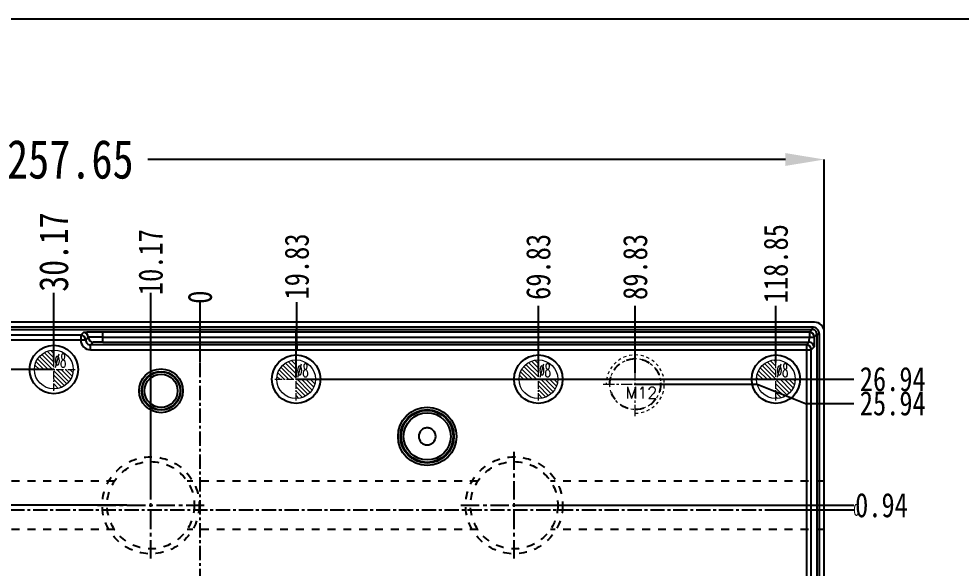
# Model space of a CAD drawing. Header units: millimetres. Extents: x 1803 to 4269, y -6912 to 1836.
# Drawn here: x 2787.4 to 2981.9, y -2653.3 to -2540.1 of the extents above; entities that cross this region are included whole.
import ezdxf
from ezdxf.enums import TextEntityAlignment as Align

# ---------------------------------------------------------------- set-up
doc = ezdxf.new("R2010")
doc.units = ezdxf.units.MM
doc.header["$LTSCALE"] = 16.335
doc.header["$PDMODE"] = 3
doc.header["$PDSIZE"] = 0.3125
doc.linetypes.add('CENTER', pattern=[0.6, 0.375, -0.075, 0.075, -0.075])
doc.linetypes.add('HIDDEN', pattern=[0.2, 0.1, -0.1])
doc.layers.get('0').update_dxf_attribs({"linetype": 'CONTINUOUS'})
doc.layers.get('Defpoints').update_dxf_attribs({"linetype": 'CONTINUOUS'})
for name, color, linetype in [('CENTER', 1, 'CENTER'), ('DEFAULT_2', 8, 'HIDDEN'), ('DIM', 3, 'CONTINUOUS')]:
    doc.layers.add(name, color=color, linetype=linetype)
doc.layers.add('epin', color=13, linetype='CONTINUOUS', lineweight=9)
doc.layers.add('screw', color=33, linetype='CONTINUOUS', lineweight=13)
doc.styles.get("Standard").update_dxf_attribs({"font": 'txt', "width": 0.8})
doc.styles.add('TXT', font='txt.shx', dxfattribs={"bigfont": 'gbcbig.shx'})
doc.styles.add('TXT05', font='txt.shx', dxfattribs={"width": 0.5, "bigfont": 'gbcbig.shx'})
doc.dimstyles.new('11', dxfattribs={"dimtxt": 8, "dimasz": 8, "dimexe": 0, "dimexo": 0, "dimgap": 0, "dimtad": 0, "dimdsep": 46, "dimtxsty": 'Standard', "dimcen": 0, "dimclrd": 4, "dimclre": 4, "dimclrt": 6, "dimazin": 0, "dimtp": 0.01, "dimtm": 0.01, "dimtfac": 1, "dimtofl": 0, "dimtmove": 0, "dimatfit": 3, "dimfxl": 0, "dimtolj": 1, "dimarcsym": 0})

# ---------------------------------------------------------------- blocks, each defined once
blk = doc.blocks.new('screw_m12_g')
at = {"layer": 'screw', "color": 1, "linetype": 'CENTER', "ltscale": 0.373186}
for p, q in [((0, -6.6), (0, 6.6)), ((-6.6, 0), (6.6, 0))]:
    blk.add_line(p, q, dxfattribs=at)
at = {"layer": 'screw', "color": 33, "linetype": 'HIDDEN', "ltscale": 0.373186}
blk.add_circle((0, 0), 5.25, dxfattribs=at)
at = {"layer": 'screw', "color": 92, "linetype": 'HIDDEN', "ltscale": 0.373186}
blk.add_arc((0, 0), 6, 270, 180, dxfattribs=at)
at = {"layer": 'screw', "color": 6, "style": 'TXT'}
blk.add_text('M12', height=2.4, dxfattribs=at).set_placement((-2.04, -3))
blk = doc.blocks.new('epin_ejp_8')
at = {"layer": 'epin'}
h = blk.add_hatch(dxfattribs=at)
h.set_pattern_fill('_ANSI31', color=123, scale=0.2, angle=90, style=0)
h.set_pattern_definition([(135, (-2636.1445, 786.8366), (-0.4490128, -0.4490128), [])])
h.paths.add_polyline_path([(0, 4, 0.414214), (-4, 0), (0, 0)])
h.paths.add_polyline_path([(4, 0), (0, 0), (0, -4, 0.414214)])
at = {"layer": 'epin', "color": 1, "linetype": 'CENTER', "ltscale": 0.248791}
for p, q in [((0, -4.4), (0, 4.4)), ((-4.4, 0), (4.4, 0))]:
    blk.add_line(p, q, dxfattribs=at)
at = {"layer": 'epin'}
blk.add_circle((0, 0), 4, dxfattribs=at)
at = {"layer": 'epin', "color": 6, "style": 'TXT05', "width": 0.5}
blk.add_text('%%c8', height=2.8, dxfattribs=at).set_placement((1.33, 1.8), align=Align.MIDDLE)
blk = doc.blocks.new('*D308')
at = {"color": 4, "lineweight": -2}
for p, q in [((2696.02, -2605.77), (2696.02, -2569.05)), ((2704.02, -2569.05), (2782.08, -2569.05)), ((2945.66, -2569.05), (2814.08, -2569.05)), ((2953.66, -2607.14), (2953.66, -2569.05))]:
    blk.add_line(p, q, dxfattribs=at)
at = {"color": 4}
for points in [[(2704.02, -2567.72), (2704.02, -2570.38), (2696.02, -2569.05)], [(2945.66, -2567.72), (2945.66, -2570.38), (2953.66, -2569.05)]]:
    blk.add_solid(points, dxfattribs=at)
at = {"layer": 'Defpoints', "color": 0}
for p in [(2696.02, -2569.05), (2696.02, -2605.77), (2953.66, -2607.14)]:
    blk.add_point(p, dxfattribs=at)
at = {"color": 6, "insert": (2798.08, -2569.05), "char_height": 8, "attachment_point": 5}
blk.add_mtext('\\A1;257.65', dxfattribs=at)
blk = doc.blocks.new('*D310')
at = {"layer": 'Defpoints', "color": 0}
for p in [(2824.84, -2641.29), (2941.64, -2641.29), (2959.81, -2641.29)]:
    blk.add_point(p, dxfattribs=at)
at = {"layer": 'DIM', "color": 4, "lineweight": -2}
blk.add_line((2941.64, -2641.29), (2959.81, -2641.29), dxfattribs=at)
at = {"layer": 'DIM', "color": 6, "insert": (2960.31, -2641.29), "char_height": 2.5, "attachment_point": 5}
blk.add_mtext('\\A1;0', dxfattribs=at)
blk = doc.blocks.new('*D311')
at = {"color": 4, "lineweight": -2}
blk.add_line((2844.67, -2614.35), (2959.81, -2614.35), dxfattribs=at)
at = {"layer": 'Defpoints', "color": 0}
for p in [(2844.67, -2614.35), (2959.81, -2614.35), (2824.84, -2641.29)]:
    blk.add_point(p, dxfattribs=at)
at = {"color": 6, "insert": (2967.81, -2614.35), "char_height": 5, "attachment_point": 5}
blk.add_mtext('\\A1;26.94', dxfattribs=at)
blk = doc.blocks.new('*D312')
at = {"color": 4, "lineweight": -2}
for p, q in [((2914.67, -2615.35), (2939.81, -2615.35)), ((2939.81, -2615.35), (2949.81, -2619.35)), ((2949.81, -2619.35), (2959.81, -2619.35))]:
    blk.add_line(p, q, dxfattribs=at)
at = {"layer": 'Defpoints', "color": 0}
for p in [(2914.67, -2615.35), (2959.81, -2619.35), (2824.84, -2641.29)]:
    blk.add_point(p, dxfattribs=at)
at = {"color": 6, "insert": (2967.81, -2619.35), "char_height": 5, "attachment_point": 5}
blk.add_mtext('\\A1;25.94', dxfattribs=at)
blk = doc.blocks.new('*D313')
at = {"color": 4, "lineweight": -2}
blk.add_line((2889.67, -2640.35), (2959.81, -2640.35), dxfattribs=at)
at = {"layer": 'Defpoints', "color": 0}
for p in [(2889.67, -2640.35), (2959.81, -2640.35), (2824.84, -2641.29)]:
    blk.add_point(p, dxfattribs=at)
at = {"color": 6, "insert": (2965.48, -2640.35), "char_height": 5, "attachment_point": 5}
blk.add_mtext('\\A1;0.94', dxfattribs=at)
blk = doc.blocks.new('*D314')
at = {"color": 4, "lineweight": -2}
blk.add_line((2914.67, -2665.35), (2959.81, -2665.35), dxfattribs=at)
at = {"layer": 'Defpoints', "color": 0}
for p in [(2824.84, -2641.29), (2914.67, -2665.35), (2959.81, -2665.35)]:
    blk.add_point(p, dxfattribs=at)
at = {"color": 6, "insert": (2967.48, -2665.35), "char_height": 5, "attachment_point": 5}
blk.add_mtext('\\A1;24.06', dxfattribs=at)
blk = doc.blocks.new('*D315')
at = {"color": 4, "lineweight": -2}
blk.add_line((2836.15, -2670.85), (2959.81, -2670.85), dxfattribs=at)
at = {"layer": 'Defpoints', "color": 0}
for p in [(2824.84, -2641.29), (2836.15, -2670.85), (2959.81, -2670.85)]:
    blk.add_point(p, dxfattribs=at)
at = {"color": 6, "insert": (2967.81, -2670.85), "char_height": 5, "attachment_point": 5}
blk.add_mtext('\\A1;29.56', dxfattribs=at)
blk = doc.blocks.new('*D316')
at = {"color": 4, "lineweight": -2}
blk.add_line((2824.84, -2610.86), (2824.84, -2598.44), dxfattribs=at)
at = {"layer": 'Defpoints', "color": 0}
for p in [(2824.84, -2598.44), (2824.84, -2610.86), (2824.84, -2641.29)]:
    blk.add_point(p, dxfattribs=at)
at = {"color": 6, "insert": (2824.84, -2597.44), "char_height": 5, "attachment_point": 5, "rotation": 90}
blk.add_mtext('\\A1;0', dxfattribs=at)
blk = doc.blocks.new('*D317')
at = {"color": 4, "lineweight": -2}
for p, q in [((2844.83, -2608.44), (2844.83, -2598.44)), ((2844.67, -2613.95), (2844.67, -2603.95)), ((2844.67, -2603.95), (2844.83, -2608.44))]:
    blk.add_line(p, q, dxfattribs=at)
at = {"layer": 'Defpoints', "color": 0}
for p in [(2844.83, -2598.44), (2844.67, -2613.95), (2824.84, -2641.29)]:
    blk.add_point(p, dxfattribs=at)
at = {"color": 6, "insert": (2844.83, -2591.11), "char_height": 5, "attachment_point": 5, "rotation": 90}
blk.add_mtext('\\A1;19.83', dxfattribs=at)
blk = doc.blocks.new('*D318')
at = {"color": 4, "lineweight": -2}
blk.add_line((2894.67, -2612.25), (2894.67, -2599.2), dxfattribs=at)
at = {"layer": 'Defpoints', "color": 0}
for p in [(2894.67, -2599.2), (2894.67, -2612.25), (2824.84, -2641.29)]:
    blk.add_point(p, dxfattribs=at)
at = {"color": 6, "insert": (2894.67, -2591.2), "char_height": 5, "attachment_point": 5, "rotation": 90}
blk.add_mtext('\\A1;69.83', dxfattribs=at)
blk = doc.blocks.new('*D319')
at = {"color": 4, "lineweight": -2}
blk.add_line((2914.67, -2613.05), (2914.67, -2599.2), dxfattribs=at)
at = {"layer": 'Defpoints', "color": 0}
for p in [(2914.67, -2599.2), (2914.67, -2613.05), (2824.84, -2641.29)]:
    blk.add_point(p, dxfattribs=at)
at = {"color": 6, "insert": (2914.67, -2591.2), "char_height": 5, "attachment_point": 5, "rotation": 90}
blk.add_mtext('\\A1;89.83', dxfattribs=at)
blk = doc.blocks.new('*D320')
at = {"color": 4, "lineweight": -2}
blk.add_line((2943.69, -2610.93), (2943.69, -2599.2), dxfattribs=at)
at = {"layer": 'Defpoints', "color": 0}
for p in [(2943.69, -2599.2), (2943.69, -2610.93), (2824.84, -2641.29)]:
    blk.add_point(p, dxfattribs=at)
at = {"color": 6, "insert": (2943.69, -2590.53), "char_height": 5, "attachment_point": 5, "rotation": 90}
blk.add_mtext('\\A1;118.85', dxfattribs=at)
blk = doc.blocks.new('*D321')
at = {"color": 4, "lineweight": -2}
blk.add_line((2824.84, -2674.33), (2824.84, -2686.7), dxfattribs=at)
at = {"layer": 'Defpoints', "color": 0}
for p in [(2824.84, -2641.29), (2824.84, -2674.33), (2824.84, -2686.7)]:
    blk.add_point(p, dxfattribs=at)
at = {"color": 6, "insert": (2824.84, -2687.7), "char_height": 5, "attachment_point": 5, "rotation": 90}
blk.add_mtext('\\A1;0', dxfattribs=at)
blk = doc.blocks.new('*D322')
at = {"color": 4, "lineweight": -2}
blk.add_line((2831.75, -2673.59), (2831.75, -2686.7), dxfattribs=at)
at = {"layer": 'Defpoints', "color": 0}
for p in [(2824.84, -2641.29), (2831.75, -2673.59), (2831.75, -2686.7)]:
    blk.add_point(p, dxfattribs=at)
at = {"color": 6, "insert": (2831.75, -2692.03), "char_height": 5, "attachment_point": 5, "rotation": 90}
blk.add_mtext('\\A1;6.91', dxfattribs=at)
blk = doc.blocks.new('*D323')
at = {"color": 4, "lineweight": -2}
blk.add_line((2868.75, -2673.71), (2868.75, -2686.7), dxfattribs=at)
at = {"layer": 'Defpoints', "color": 0}
for p in [(2824.84, -2641.29), (2868.75, -2673.71), (2868.75, -2686.7)]:
    blk.add_point(p, dxfattribs=at)
at = {"color": 6, "insert": (2868.75, -2694.03), "char_height": 5, "attachment_point": 5, "rotation": 90}
blk.add_mtext('\\A1;43.91', dxfattribs=at)
blk = doc.blocks.new('*D324')
at = {"color": 4, "lineweight": -2}
blk.add_line((2914.67, -2666.7), (2914.67, -2686.7), dxfattribs=at)
at = {"layer": 'Defpoints', "color": 0}
for p in [(2824.84, -2641.29), (2914.67, -2666.7), (2914.67, -2686.7)]:
    blk.add_point(p, dxfattribs=at)
at = {"color": 6, "insert": (2914.67, -2694.7), "char_height": 5, "attachment_point": 5, "rotation": 90}
blk.add_mtext('\\A1;89.83', dxfattribs=at)
blk = doc.blocks.new('*D325')
at = {"color": 4, "lineweight": -2}
blk.add_line((2943.69, -2672.83), (2943.69, -2686.7), dxfattribs=at)
at = {"layer": 'Defpoints', "color": 0}
for p in [(2824.84, -2641.29), (2943.69, -2672.83), (2943.69, -2686.7)]:
    blk.add_point(p, dxfattribs=at)
at = {"color": 6, "insert": (2943.69, -2695.37), "char_height": 5, "attachment_point": 5, "rotation": 90}
blk.add_mtext('\\A1;118.85', dxfattribs=at)
blk = doc.blocks.new('*D326')
at = {"color": 4, "lineweight": -2}
blk.add_line((2792.75, -2672.07), (2792.75, -2686.7), dxfattribs=at)
at = {"layer": 'Defpoints', "color": 0}
for p in [(2824.84, -2641.29), (2792.75, -2672.07), (2792.75, -2686.7)]:
    blk.add_point(p, dxfattribs=at)
at = {"color": 6, "insert": (2792.75, -2694.37), "char_height": 5, "attachment_point": 5, "rotation": 90}
blk.add_mtext('\\A1;32.09', dxfattribs=at)
blk = doc.blocks.new('*D327')
at = {"color": 4, "lineweight": -2}
blk.add_line((2729.67, -2665.35), (2729.67, -2686.7), dxfattribs=at)
at = {"layer": 'Defpoints', "color": 0}
for p in [(2824.84, -2641.29), (2729.67, -2665.35), (2729.67, -2686.7)]:
    blk.add_point(p, dxfattribs=at)
at = {"color": 6, "insert": (2729.67, -2694.03), "char_height": 5, "attachment_point": 5, "rotation": 90}
blk.add_mtext('\\A1;95.17', dxfattribs=at)
blk = doc.blocks.new('*D328')
at = {"color": 4, "lineweight": -2}
blk.add_line((2706.17, -2671.37), (2706.17, -2686.7), dxfattribs=at)
at = {"layer": 'Defpoints', "color": 0}
for p in [(2824.84, -2641.29), (2706.17, -2671.37), (2706.17, -2686.7)]:
    blk.add_point(p, dxfattribs=at)
at = {"color": 6, "insert": (2706.17, -2695.37), "char_height": 5, "attachment_point": 5, "rotation": 90}
blk.add_mtext('\\A1;118.67', dxfattribs=at)
blk = doc.blocks.new('*D329')
at = {"color": 4, "lineweight": -2}
blk.add_line((2709.71, -2641.29), (2689.9, -2641.29), dxfattribs=at)
at = {"layer": 'Defpoints', "color": 0}
for p in [(2689.9, -2641.29), (2709.71, -2641.29), (2824.84, -2641.29)]:
    blk.add_point(p, dxfattribs=at)
at = {"color": 6, "insert": (2688.9, -2641.29), "char_height": 5, "attachment_point": 5}
blk.add_mtext('\\A1;0', dxfattribs=at)
blk = doc.blocks.new('*D330')
at = {"color": 4, "lineweight": -2}
blk.add_line((2729.67, -2665.35), (2689.9, -2665.35), dxfattribs=at)
at = {"layer": 'Defpoints', "color": 0}
for p in [(2824.84, -2641.29), (2689.9, -2665.35), (2729.67, -2665.35)]:
    blk.add_point(p, dxfattribs=at)
at = {"color": 6, "insert": (2682.24, -2665.35), "char_height": 5, "attachment_point": 5}
blk.add_mtext('\\A1;24.06', dxfattribs=at)
blk = doc.blocks.new('*D331')
at = {"color": 4, "lineweight": -2}
blk.add_line((2791.95, -2670.85), (2689.9, -2670.85), dxfattribs=at)
at = {"layer": 'Defpoints', "color": 0}
for p in [(2824.84, -2641.29), (2689.9, -2670.85), (2791.95, -2670.85)]:
    blk.add_point(p, dxfattribs=at)
at = {"color": 6, "insert": (2681.9, -2670.85), "char_height": 5, "attachment_point": 5}
blk.add_mtext('\\A1;29.56', dxfattribs=at)
blk = doc.blocks.new('*D332')
at = {"color": 4, "lineweight": -2}
for p, q in [((2699.9, -2634.59), (2689.9, -2634.59)), ((2709.9, -2640.35), (2699.9, -2634.59)), ((2809.74, -2640.35), (2709.9, -2640.35))]:
    blk.add_line(p, q, dxfattribs=at)
at = {"layer": 'Defpoints', "color": 0}
for p in [(2689.9, -2634.59), (2809.74, -2640.35), (2824.84, -2641.29)]:
    blk.add_point(p, dxfattribs=at)
at = {"color": 6, "insert": (2684.24, -2634.59), "char_height": 5, "attachment_point": 5}
blk.add_mtext('\\A1;0.94', dxfattribs=at)
blk = doc.blocks.new('*D333')
at = {"color": 4, "lineweight": -2}
blk.add_line((2729.67, -2615.35), (2689.9, -2615.35), dxfattribs=at)
at = {"layer": 'Defpoints', "color": 0}
for p in [(2689.9, -2615.35), (2729.67, -2615.35), (2824.84, -2641.29)]:
    blk.add_point(p, dxfattribs=at)
at = {"color": 6, "insert": (2681.9, -2615.35), "char_height": 5, "attachment_point": 5}
blk.add_mtext('\\A1;25.94', dxfattribs=at)
blk = doc.blocks.new('*D334')
at = {"color": 4, "lineweight": -2}
for p, q in [((2699.9, -2607.44), (2689.9, -2607.44)), ((2709.9, -2612.35), (2699.9, -2607.44)), ((2794.67, -2612.35), (2709.9, -2612.35))]:
    blk.add_line(p, q, dxfattribs=at)
at = {"layer": 'Defpoints', "color": 0}
for p in [(2689.9, -2607.44), (2794.67, -2612.35), (2824.84, -2641.29)]:
    blk.add_point(p, dxfattribs=at)
at = {"color": 6, "insert": (2681.9, -2607.44), "char_height": 5, "attachment_point": 5}
blk.add_mtext('\\A1;28.94', dxfattribs=at)
blk = doc.blocks.new('*D335')
at = {"color": 4, "lineweight": -2}
blk.add_line((2706.17, -2609.81), (2706.17, -2596.54), dxfattribs=at)
at = {"layer": 'Defpoints', "color": 0}
for p in [(2706.17, -2596.54), (2706.17, -2609.81), (2824.84, -2641.29)]:
    blk.add_point(p, dxfattribs=at)
at = {"color": 6, "insert": (2706.17, -2587.88), "char_height": 5, "attachment_point": 5, "rotation": 90}
blk.add_mtext('\\A1;118.67', dxfattribs=at)
blk = doc.blocks.new('*D336')
at = {"color": 4, "lineweight": -2}
blk.add_line((2729.67, -2611.66), (2729.67, -2596.54), dxfattribs=at)
at = {"layer": 'Defpoints', "color": 0}
for p in [(2729.67, -2596.54), (2729.67, -2611.66), (2824.84, -2641.29)]:
    blk.add_point(p, dxfattribs=at)
at = {"color": 6, "insert": (2729.67, -2589.21), "char_height": 5, "attachment_point": 5, "rotation": 90}
blk.add_mtext('\\A1;95.17', dxfattribs=at)
blk = doc.blocks.new('*D337')
at = {"color": 4, "lineweight": -2}
blk.add_line((2747.67, -2607.95), (2747.67, -2596.54), dxfattribs=at)
at = {"layer": 'Defpoints', "color": 0}
for p in [(2747.67, -2596.54), (2747.67, -2607.95), (2824.84, -2641.29)]:
    blk.add_point(p, dxfattribs=at)
at = {"color": 6, "insert": (2747.67, -2589.21), "char_height": 5, "attachment_point": 5, "rotation": 90}
blk.add_mtext('\\A1;77.17', dxfattribs=at)
blk = doc.blocks.new('*D338')
at = {"color": 4, "lineweight": -2}
blk.add_line((2739.67, -2635.91), (2739.67, -2596.54), dxfattribs=at)
at = {"layer": 'Defpoints', "color": 0}
for p in [(2739.67, -2596.54), (2739.67, -2635.91), (2824.84, -2641.29)]:
    blk.add_point(p, dxfattribs=at)
at = {"color": 6, "insert": (2739.67, -2589.21), "char_height": 5, "attachment_point": 5, "rotation": 90}
blk.add_mtext('\\A1;85.17', dxfattribs=at)
blk = doc.blocks.new('*D339')
at = {"color": 4, "lineweight": -2}
blk.add_line((2814.67, -2636.08), (2814.67, -2596.54), dxfattribs=at)
at = {"layer": 'Defpoints', "color": 0}
for p in [(2814.67, -2596.54), (2814.67, -2636.08), (2824.84, -2641.29)]:
    blk.add_point(p, dxfattribs=at)
at = {"color": 6, "insert": (2814.67, -2590.21), "char_height": 5, "attachment_point": 5, "rotation": 90}
blk.add_mtext('\\A1;10.17', dxfattribs=at)
blk = doc.blocks.new('*D340')
at = {"color": 4, "lineweight": -2}
blk.add_line((2794.67, -2610.82), (2794.67, -2596.54), dxfattribs=at)
at = {"layer": 'Defpoints', "color": 0}
for p in [(2794.67, -2596.54), (2794.67, -2610.82), (2824.84, -2641.29)]:
    blk.add_point(p, dxfattribs=at)
at = {"color": 6, "insert": (2794.67, -2588.14), "char_height": 6, "attachment_point": 5, "rotation": 90}
blk.add_mtext('\\A1;30.17', dxfattribs=at)

msp = doc.modelspace()

# ---------------------------------------------------------------- linework, layer by layer
at = {"color": 7, "linetype": 'Continuous'}
for p, q in [((2951.664, -2602.59), (2698.018, -2602.59)), ((2951.157, -2603.59), (2698.525, -2603.59)), ((2951.157, -2603.59), (2951.157, -2604.092)), ((2698.525, -2604.092), (2951.157, -2604.092)), ((2800.236, -2605.268), (2699.701, -2605.268)), ((2800.236, -2605.268), (2800.781, -2604.723)), ((2800.236, -2605.268), (2800.236, -2606.273)), ((2801.786, -2605.728), (2801.241, -2606.273)), ((2804.8, -2606.698), (2804.8, -2604.654)), ((2950.595, -2604.654), (2804.8, -2604.654)), ((2804.8, -2605.676), (2950.595, -2605.676)), ((2950.595, -2604.654), (2951.157, -2604.092)), ((2950.595, -2604.654), (2950.595, -2605.676)), ((2952.161, -2605.097), (2951.6, -2605.659)), ((2952.161, -2605.097), (2952.161, -2678.003)), ((2952.161, -2605.097), (2952.664, -2605.097)), ((2952.664, -2678.003), (2952.664, -2605.097)), ((2953.664, -2678.003), (2953.664, -2604.59)), ((2801.241, -2606.273), (2698.696, -2606.273)), ((2802.79, -2606.733), (2802.245, -2607.278)), ((2802.245, -2608.283), (2802.245, -2607.278)), ((2949.981, -2607.278), (2802.245, -2607.278)), ((2804.8, -2606.698), (2950.56, -2606.698)), ((2949.981, -2607.278), (2950.56, -2606.698)), ((2949.981, -2607.278), (2949.981, -2678.165)), ((2951.565, -2607.703), (2950.986, -2608.283)), ((2802.245, -2608.283), (2950.986, -2608.283)), ((2950.986, -2677.16), (2950.986, -2608.283))]:
    msp.add_line(p, q, dxfattribs=at)
msp.add_lwpolyline([(2626.626, -2540.051), (3185.743, -2540.051), (3185.743, -2914.925), (2626.626, -2914.925)], close=True)
for centre, radius in [((2794.673, -2612.353), 5), ((2844.673, -2614.353), 5), ((2894.673, -2614.353), 5), ((2943.692, -2614.353), 5), ((2816.801, -2616.742), 4.514), ((2816.801, -2616.742), 4.011), ((2816.801, -2616.742), 3.923), ((2816.801, -2616.742), 3.421), ((2871.724, -2626.139), 6.021), ((2871.724, -2626.139), 5.519), ((2871.724, -2626.139), 5.361), ((2871.724, -2626.139), 4.858)]:
    msp.add_circle(centre, radius, dxfattribs=at)
for centre, radius, start, end in [((2951.157, -2605.097), 1.507, 359.99916, 90.00084), ((2951.664, -2604.59), 2, 0, 90), ((2800.235, -2606.273), 1.005, 0.01234, 89.97894), ((2800.78, -2605.728), 1.005, 0.01234, 89.97894), ((2802.791, -2605.728), 1.005, 180.01259, 269.97869), ((2950.594, -2605.659), 1.005, 0.02106, 89.97894), ((2951.157, -2605.097), 1.005, 359.98404, 90.01596), ((2802.245, -2606.273), 2.01, 179.98787, 270.004), ((2802.245, -2606.274), 1.004, 179.96297, 270.02829), ((2949.98, -2608.283), 1.005, 0.02106, 89.97894), ((2950.56, -2607.704), 1.005, 0.02106, 89.97894)]:
    msp.add_arc(centre, radius, start, end, dxfattribs=at)
for points, knots in [([(2804.8, -2604.654), (2804.542, -2604.654), (2804.034, -2604.655), (2803.297, -2604.659), (2802.616, -2604.665), (2802.018, -2604.673), (2801.581, -2604.682), (2801.289, -2604.69), (2801.118, -2604.695), (2800.983, -2604.703), (2800.881, -2604.707), (2800.821, -2604.716), (2800.787, -2604.717), (2800.781, -2604.723)], [0, 0, 0, 0, 0.1927506, 0.3786083, 0.5500032, 0.7007182, 0.8251761, 0.8759997, 0.9186018, 0.9525624, 0.9775404, 0.9933738, 1, 1, 1, 1]), ([(2804.8, -2605.676), (2804.42, -2605.676), (2803.867, -2605.678), (2803.162, -2605.684), (2802.713, -2605.69), (2802.343, -2605.698), (2802.089, -2605.705), (2801.937, -2605.713), (2801.861, -2605.716), (2801.816, -2605.723), (2801.79, -2605.723), (2801.786, -2605.728)], [0, 0, 0, 0, 0.3785809, 0.5499705, 0.7006852, 0.8251472, 0.9185811, 0.9525485, 0.9775343, 0.9933733, 1, 1, 1, 1]), ([(2950.56, -2606.698), (2950.567, -2606.695), (2950.566, -2606.659), (2950.577, -2606.605), (2950.58, -2606.507), (2950.586, -2606.383), (2950.589, -2606.23), (2950.594, -2605.992), (2950.595, -2605.805), (2950.595, -2605.676)], [0, 0, 0, 0, 0.0237445, 0.0836609, 0.1771061, 0.3010585, 0.451879, 0.623313, 1, 1, 1, 1]), ([(2950.595, -2605.659), (2950.721, -2605.667), (2950.906, -2605.676), (2951.14, -2605.675), (2951.29, -2605.672), (2951.413, -2605.667), (2951.508, -2605.668), (2951.563, -2605.659), (2951.594, -2605.664), (2951.6, -2605.659)], [0, 0, 0, 0, 0.3784959, 0.5499782, 0.7007094, 0.82509, 0.9186179, 0.9775421, 1, 1, 1, 1]), ([(2951.6, -2605.659), (2951.6, -2605.916), (2951.599, -2606.29), (2951.594, -2606.767), (2951.59, -2607.072), (2951.585, -2607.324), (2951.581, -2607.496), (2951.575, -2607.6), (2951.573, -2607.652), (2951.568, -2607.683), (2951.568, -2607.7), (2951.565, -2607.703)], [0, 0, 0, 0, 0.3769936, 0.5485202, 0.6995672, 0.8243431, 0.9182337, 0.9523174, 0.9774153, 0.9933451, 1, 1, 1, 1]), ([(2804.8, -2606.698), (2804.546, -2606.698), (2804.178, -2606.7), (2803.708, -2606.704), (2803.409, -2606.708), (2803.162, -2606.713), (2802.993, -2606.718), (2802.891, -2606.723), (2802.841, -2606.725), (2802.811, -2606.73), (2802.794, -2606.73), (2802.79, -2606.733)], [0, 0, 0, 0, 0.3785862, 0.5500687, 0.7007307, 0.8250694, 0.9185825, 0.9525155, 0.9775026, 0.9933648, 1, 1, 1, 1]), ([(2871.724, -2624.38), (2871.496, -2624.387), (2871.035, -2624.474), (2870.259, -2624.982), (2869.771, -2626.139), (2870.259, -2627.296), (2871.035, -2627.804), (2871.496, -2627.89), (2871.724, -2627.898)], [0, 0, 0, 0, 0.1261733, 0.2522123, 0.5, 0.7477877, 0.8738267, 1, 1, 1, 1]), ([(2871.724, -2627.898), (2871.953, -2627.89), (2872.413, -2627.804), (2873.19, -2627.296), (2873.677, -2626.139), (2873.19, -2624.982), (2872.413, -2624.474), (2871.953, -2624.387), (2871.724, -2624.38)], [0, 0, 0, 0, 0.1261733, 0.2522123, 0.5, 0.7477877, 0.8738267, 1, 1, 1, 1])]:
    msp.add_open_spline(points, degree=3, knots=knots, dxfattribs=at)
at = {"layer": 'CENTER', "color": 1, "linetype": 'CENTER', "ltscale": 0.481427}
for p, q in [((2824.841, -2679.992), (2824.841, -2602.59)), ((2696.018, -2641.291), (2953.664, -2641.291))]:
    msp.add_line(p, q, dxfattribs=at)
at = {"layer": 'DEFAULT_2', "color": 1, "linetype": 'CENTER', "ltscale": 0.621977}
for p, q in [((2814.673, -2651.353), (2814.673, -2629.353)), ((2889.673, -2651.353), (2889.673, -2629.353)), ((2803.673, -2640.353), (2825.673, -2640.353)), ((2878.673, -2640.353), (2900.673, -2640.353))]:
    msp.add_line(p, q, dxfattribs=at)
at = {"layer": 'DEFAULT_2', "color": 8, "linetype": 'HIDDEN'}
for p, q in [((2807.19, -2635.353), (2747.157, -2635.353)), ((2882.19, -2635.353), (2822.157, -2635.353)), ((2953.664, -2635.353), (2897.157, -2635.353)), ((2807.19, -2645.353), (2747.157, -2645.353)), ((2882.19, -2645.353), (2822.157, -2645.353)), ((2953.664, -2645.353), (2897.157, -2645.353))]:
    msp.add_line(p, q, dxfattribs=at)
for centre, radius in [((2914.673, -2615.353), 5.25), ((2814.673, -2640.353), 10), ((2889.673, -2640.353), 10), ((2814.673, -2640.353), 9), ((2889.673, -2640.353), 9)]:
    msp.add_circle(centre, radius, dxfattribs=at)

# ---------------------------------------------------------------- block references
at = {"layer": 'epin'}
for p in [(2794.673, -2612.353), (2844.673, -2614.353), (2894.673, -2614.353), (2943.692, -2614.353)]:
    msp.add_blockref('epin_ejp_8', p, dxfattribs=at)
at = {"layer": 'screw'}
msp.add_blockref('screw_m12_g', (2914.673, -2615.353), dxfattribs=at)

# ---------------------------------------------------------------- dimensions: what is measured, and where the dimension line sits
dim = msp.add_linear_dim(base=(2696.018, -2569.052), p1=(2953.664, -2607.137), p2=(2696.018, -2605.765), dimstyle='11', override={"dimfxl": 1.25, "dimarcsym": 1})
dim.commit()
dim.dimension.update_dxf_attribs({"geometry": '*D308', "text_midpoint": (2798.077, -2569.052), "dimtype": 160})
for feature_location, offset, dtype, origin, override, picture, middle in [((2706.173, -2609.814), (0, 13.27), 1, (2824.841, -2641.291), {"dimtxt": 5, "dimasz": 5, "dimfxl": 1.25, "dimarcsym": 1}, '*D335', (2706.173, -2587.877)), ((2794.673, -2610.82), (0, 14.277), 1, (2824.841, -2641.291), {"dimtxt": 6, "dimasz": 5, "dimfxl": 1.25, "dimarcsym": 1}, '*D340', (2794.673, -2588.143)), ((2729.673, -2611.662), (0, 15.118), 1, (2824.841, -2641.291), {"dimtxt": 5, "dimasz": 5, "dimfxl": 1.25, "dimarcsym": 1}, '*D336', (2729.673, -2589.21)), ((2739.673, -2635.906), (0, 39.362), 1, (2824.841, -2641.291), {"dimtxt": 5, "dimasz": 5, "dimfxl": 1.25, "dimarcsym": 1}, '*D338', (2739.673, -2589.21)), ((2747.673, -2607.953), (0, 11.41), 1, (2824.841, -2641.291), {"dimtxt": 5, "dimasz": 5, "dimfxl": 1.25, "dimarcsym": 1}, '*D337', (2747.673, -2589.21)), ((2943.692, -2610.931), (0, 11.73), 1, (2824.841, -2641.291), {"dimtxt": 5, "dimasz": 5, "dimfxl": 1.25, "dimarcsym": 1}, '*D320', (2943.692, -2590.534)), ((2814.673, -2636.083), (0, 39.54), 1, (2824.841, -2641.291), {"dimtxt": 5, "dimasz": 5, "dimfxl": 1.25, "dimarcsym": 1}, '*D339', (2814.673, -2590.21)), ((2844.673, -2613.953), (0.16, 15.51), 1, (2824.841, -2641.291), {"dimtxt": 5, "dimasz": 5, "dimfxl": 1.25, "dimarcsym": 1}, '*D317', (2844.833, -2591.11)), ((2894.673, -2612.247), (0, 13.047), 1, (2824.841, -2641.291), {"dimtxt": 5, "dimasz": 5, "dimfxl": 1.25, "dimarcsym": 1}, '*D318', (2894.673, -2591.2)), ((2914.673, -2613.051), (0, 13.851), 1, (2824.841, -2641.291), {"dimtxt": 5, "dimasz": 5, "dimfxl": 1.25, "dimarcsym": 1}, '*D319', (2914.673, -2591.2)), ((2824.840841575, -2610.860411821), (0, 12.417388323), 1, (2824.840841575, -2641.291064082), {"dimtxt": 5, "dimasz": 5, "dimfxl": 1.25, "dimarcsym": 1}, '*D316', (2824.840841575, -2597.443023499)), ((2794.673, -2612.353), (-104.77, 4.915), 0, (2824.841, -2641.291), {"dimtxt": 5, "dimasz": 5, "dimfxl": 1.25, "dimarcsym": 1}, '*D334', (2681.903, -2607.438)), ((2844.673, -2614.353), (115.141, 0), 0, (2824.841, -2641.291), {"dimtxt": 5, "dimasz": 5, "dimfxl": 1.25, "dimarcsym": 1}, '*D311', (2967.814, -2614.353)), ((2729.673, -2615.353), (-39.77, 0), 0, (2824.841, -2641.291), {"dimtxt": 5, "dimasz": 5, "dimfxl": 1.25, "dimarcsym": 1}, '*D333', (2681.903, -2615.353)), ((2914.673, -2615.353), (45.141, -4), 0, (2824.841, -2641.291), {"dimtxt": 5, "dimasz": 5, "dimfxl": 1.25, "dimarcsym": 1}, '*D312', (2967.814, -2619.353)), ((2809.741, -2640.353), (-119.838, 5.765), 0, (2824.841, -2641.291), {"dimtxt": 5, "dimasz": 5, "dimfxl": 1.25, "dimarcsym": 1}, '*D332', (2684.236, -2634.588)), ((2889.673, -2640.353), (70.141, 0), 0, (2824.841, -2641.291), {"dimtxt": 5, "dimasz": 5, "dimfxl": 1.25, "dimarcsym": 1}, '*D313', (2965.481, -2640.353)), ((2709.713465885, -2641.291064082), (-19.810375392, 0), 0, (2824.840841575, -2641.291064082), {"dimtxt": 5, "dimasz": 5, "dimfxl": 1.25, "dimarcsym": 1}, '*D329', (2688.903090493, -2641.291064082)), ((2791.949, -2670.853), (-102.046, 0), 0, (2824.841, -2641.291), {"dimtxt": 5, "dimasz": 5, "dimfxl": 1.25, "dimarcsym": 1}, '*D331', (2681.903, -2670.853)), ((2729.673, -2665.353), (-39.77, 0), 0, (2824.841, -2641.291), {"dimtxt": 5, "dimasz": 5, "dimfxl": 1.25, "dimarcsym": 1}, '*D330', (2682.236, -2665.353)), ((2706.173, -2671.371), (0, -15.328), 1, (2824.841, -2641.291), {"dimtxt": 5, "dimasz": 5, "dimfxl": 1.25, "dimarcsym": 1}, '*D328', (2706.173, -2695.365)), ((2729.673, -2665.353), (0, -21.346), 1, (2824.841, -2641.291), {"dimtxt": 5, "dimasz": 5, "dimfxl": 1.25, "dimarcsym": 1}, '*D327', (2729.673, -2694.032)), ((2792.752, -2672.071), (0, -14.628), 1, (2824.841, -2641.291), {"dimtxt": 5, "dimasz": 5, "dimfxl": 1.25, "dimarcsym": 1}, '*D326', (2792.752, -2694.365)), ((2824.840841575, -2674.334428823), (0, -12.36433062), 1, (2824.840841575, -2641.291064082), {"dimtxt": 5, "dimasz": 5, "dimfxl": 1.25, "dimarcsym": 1}, '*D321', (2824.840841575, -2687.698759443)), ((2914.673, -2665.353), (45.141, 0), 0, (2824.841, -2641.291), {"dimtxt": 5, "dimasz": 5, "dimfxl": 1.25, "dimarcsym": 1}, '*D314', (2967.481, -2665.353)), ((2836.152, -2670.853), (123.662, 0), 0, (2824.841, -2641.291), {"dimtxt": 5, "dimasz": 5, "dimfxl": 1.25, "dimarcsym": 1}, '*D315', (2967.814, -2670.853)), ((2831.752, -2673.59), (0, -13.109), 1, (2824.841, -2641.291), {"dimtxt": 5, "dimasz": 5, "dimfxl": 1.25, "dimarcsym": 1}, '*D322', (2831.752, -2692.032)), ((2868.752, -2673.714), (0, -12.985), 1, (2824.841, -2641.291), {"dimtxt": 5, "dimasz": 5, "dimfxl": 1.25, "dimarcsym": 1}, '*D323', (2868.752, -2694.032)), ((2914.673, -2666.699), (0, -20), 1, (2824.841, -2641.291), {"dimtxt": 5, "dimasz": 5, "dimfxl": 1.25, "dimarcsym": 1}, '*D324', (2914.673, -2694.699)), ((2943.692, -2672.833), (0, -13.866), 1, (2824.841, -2641.291), {"dimtxt": 5, "dimasz": 5, "dimfxl": 1.25, "dimarcsym": 1}, '*D325', (2943.692, -2695.365))]:
    dim = msp.add_ordinate_dim(feature_location=feature_location, offset=offset, dtype=dtype, origin=origin, dimstyle='11', override=override)
    dim.commit()
    dim.dimension.update_dxf_attribs({"geometry": picture, "text_midpoint": middle})
at = {"layer": 'DIM'}
dim = msp.add_ordinate_dim(feature_location=(2941.642195659, -2641.291064082), offset=(18.1721114, 0), dtype=0, origin=(2824.840841575, -2641.291064082), dimstyle='11', override={"dimtxt": 2.5, "dimasz": 2, "dimfxl": 1.25, "dimarcsym": 1}, dxfattribs=at)
dim.commit()
dim.dimension.update_dxf_attribs({"geometry": '*D310', "text_midpoint": (2960.314307059, -2641.291064082)})

doc.saveas('drawing.dxf')
